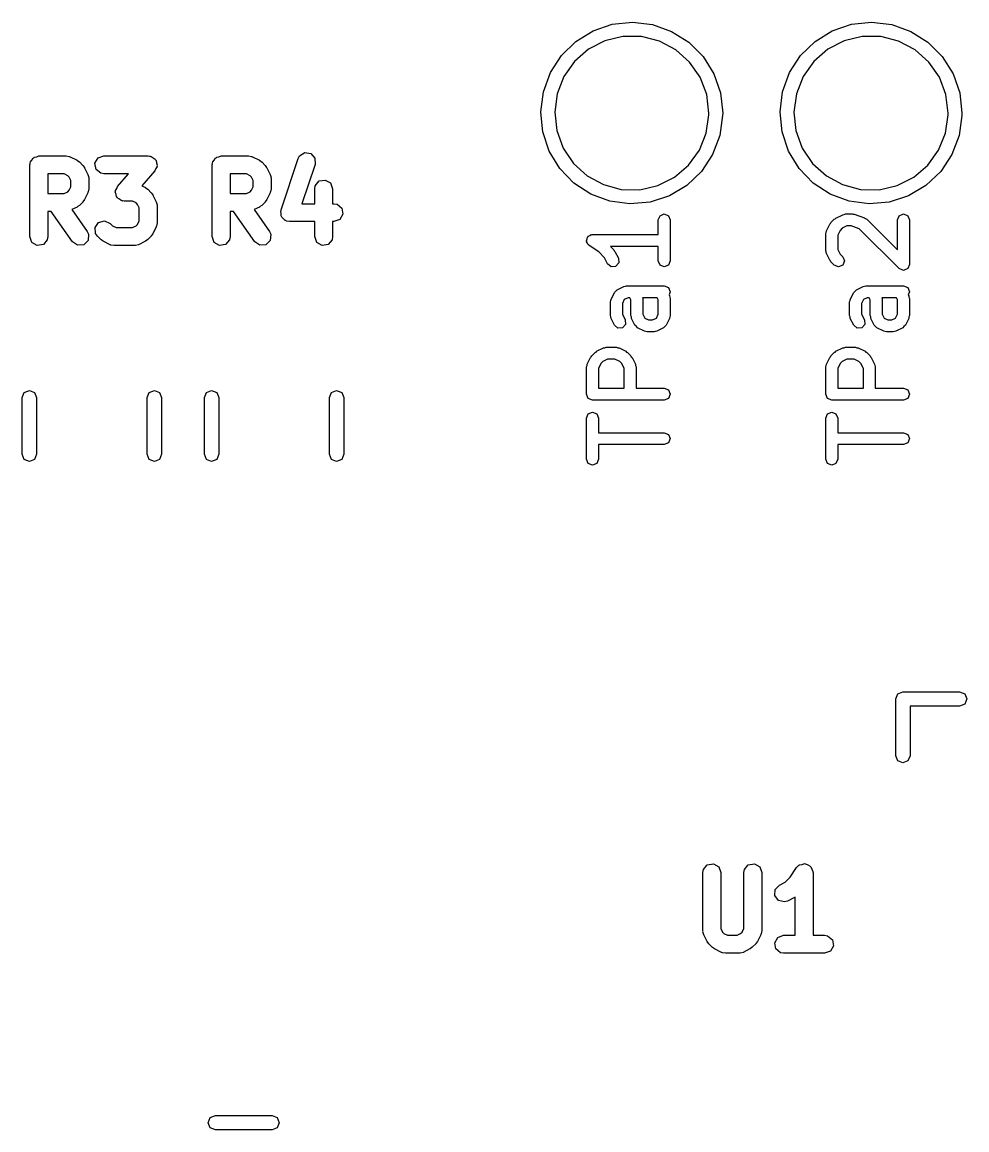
# Model space of a CAD drawing. Extents: x 59.1 to 151.1, y -119.5 to -80.2.
# Drawn here: x 77.9 to 85.8, y -108.5 to -99.24 of the extents above; entities that cross this region are included whole.
import ezdxf

# ---------------------------------------------------------------- set-up
doc = ezdxf.new("R2010")
doc.units = 0
doc.layers.add('BLACK', color=7, linetype='CONTINUOUS')

msp = doc.modelspace()

# ---------------------------------------------------------------- linework, layer by layer
at = {"layer": 'BLACK', "linetype": 'CONTINUOUS'}
for p, q in [((82.6764, -99.3123), (82.8368, -99.2577)), ((82.8368, -99.2577), (83.0053, -99.24)), ((83.0053, -99.24), (83.1735, -99.2601)), ((83.1735, -99.2601), (83.3332, -99.3169)), ((84.6764, -99.3123), (84.8368, -99.2577)), ((84.8368, -99.2577), (85.0053, -99.24)), ((85.0053, -99.24), (85.1735, -99.2601)), ((85.1735, -99.2601), (85.3332, -99.3169)), ((82.5321, -99.4011), (82.6764, -99.3123)), ((82.9259, -99.3596), (82.7753, -99.3957)), ((83.0808, -99.3604), (82.9259, -99.3596)), ((83.231, -99.3981), (83.0808, -99.3604)), ((83.3332, -99.3169), (83.4762, -99.4077)), ((84.5321, -99.4011), (84.6764, -99.3123)), ((84.9259, -99.3596), (84.7753, -99.3957)), ((85.0808, -99.3604), (84.9259, -99.3596)), ((85.231, -99.3981), (85.0808, -99.3604)), ((85.3332, -99.3169), (85.4762, -99.4077)), ((82.411, -99.5197), (82.5321, -99.4011)), ((82.6376, -99.4668), (82.5209, -99.5686)), ((82.7753, -99.3957), (82.6376, -99.4668)), ((83.3679, -99.4706), (83.231, -99.3981)), ((83.4836, -99.5737), (83.3679, -99.4706)), ((83.4762, -99.4077), (83.5956, -99.5279)), ((84.411, -99.5197), (84.5321, -99.4011)), ((84.6376, -99.4668), (84.5209, -99.5686)), ((84.7753, -99.3957), (84.6376, -99.4668)), ((85.3679, -99.4706), (85.231, -99.3981)), ((85.4836, -99.5737), (85.3679, -99.4706)), ((85.4762, -99.4077), (85.5956, -99.5279)), ((82.3193, -99.6621), (82.411, -99.5197)), ((82.5209, -99.5686), (82.4318, -99.6953)), ((83.5713, -99.7013), (83.4836, -99.5737)), ((83.5956, -99.5279), (83.6854, -99.6716)), ((84.3193, -99.6621), (84.411, -99.5197)), ((84.5209, -99.5686), (84.4318, -99.6953)), ((85.5713, -99.7013), (85.4836, -99.5737)), ((85.5956, -99.5279), (85.6854, -99.6716)), ((82.2613, -99.8213), (82.3193, -99.6621)), ((84.2613, -99.8213), (84.3193, -99.6621)), ((82.4318, -99.6953), (82.3756, -99.8397)), ((83.6261, -99.8462), (83.5713, -99.7013)), ((83.6854, -99.6716), (83.7411, -99.8316)), ((84.4318, -99.6953), (84.3756, -99.8397)), ((85.6261, -99.8462), (85.5713, -99.7013)), ((85.6854, -99.6716), (85.7411, -99.8316)), ((82.2401, -99.9894), (82.2613, -99.8213)), ((82.3756, -99.8397), (82.3553, -99.9932)), ((83.6447, -100), (83.6261, -99.8462)), ((83.7411, -99.8316), (83.76, -100)), ((84.2401, -99.9894), (84.2613, -99.8213)), ((84.3756, -99.8397), (84.3553, -99.9932)), ((85.6447, -100), (85.6261, -99.8462)), ((85.7411, -99.8316), (85.76, -100)), ((82.2405, -99.9932), (82.2401, -99.9894)), ((82.2566, -100.158), (82.2405, -99.9932)), ((82.3553, -99.9932), (82.3723, -100.147)), ((83.6227, -100.167), (83.6446, -100.014)), ((83.6446, -100.014), (83.6447, -100)), ((83.7597, -100.021), (83.7361, -100.189)), ((83.76, -100), (83.7597, -100.021)), ((84.2405, -99.9932), (84.2401, -99.9894)), ((84.2566, -100.158), (84.2405, -99.9932)), ((84.3553, -99.9932), (84.3723, -100.147)), ((85.6227, -100.167), (85.6446, -100.014)), ((85.6446, -100.014), (85.6447, -100)), ((85.7597, -100.021), (85.7361, -100.189)), ((85.76, -100), (85.7597, -100.021)), ((82.3101, -100.319), (82.2566, -100.158)), ((82.3723, -100.147), (82.4256, -100.293)), ((83.565, -100.311), (83.6227, -100.167)), ((83.7361, -100.189), (83.676, -100.347)), ((84.3101, -100.319), (84.2566, -100.158)), ((84.3723, -100.147), (84.4256, -100.293)), ((85.565, -100.311), (85.6227, -100.167)), ((85.7361, -100.189), (85.676, -100.347)), ((82.4256, -100.293), (82.512, -100.421)), ((83.4746, -100.436), (83.565, -100.311)), ((84.4256, -100.293), (84.512, -100.421)), ((85.4746, -100.436), (85.565, -100.311)), ((77.9709, -100.418), (77.9727, -100.408)), ((77.9727, -100.408), (77.9852, -100.393)), ((77.9852, -100.393), (77.9949, -100.376)), ((77.9949, -100.376), (78.0013, -100.374)), ((78.0013, -100.374), (78.0056, -100.368)), ((78.0056, -100.368), (78.0248, -100.365)), ((78.0248, -100.365), (78.0431, -100.358)), ((78.0431, -100.358), (78.2717, -100.358)), ((78.2717, -100.358), (78.2974, -100.363)), ((78.2974, -100.363), (78.3008, -100.366)), ((78.3008, -100.366), (78.3053, -100.366)), ((78.3053, -100.366), (78.3624, -100.395)), ((78.3624, -100.395), (78.3804, -100.408)), ((78.3804, -100.408), (78.3819, -100.409)), ((78.3819, -100.409), (78.4105, -100.438)), ((78.5121, -100.42), (78.5378, -100.376)), ((78.5378, -100.376), (78.586, -100.358)), ((78.586, -100.358), (78.9574, -100.358)), ((78.9574, -100.358), (78.9685, -100.36)), ((78.9685, -100.36), (78.972, -100.36)), ((78.972, -100.36), (78.9746, -100.361)), ((78.9746, -100.361), (78.9831, -100.363)), ((78.9831, -100.363), (78.9986, -100.376)), ((78.9986, -100.376), (79.0159, -100.386)), ((79.0159, -100.386), (79.0178, -100.392)), ((79.0178, -100.392), (79.0224, -100.396)), ((79.0224, -100.396), (79.0259, -100.416)), ((79.4949, -100.418), (79.4967, -100.408)), ((79.4967, -100.408), (79.5092, -100.393)), ((79.5092, -100.393), (79.5189, -100.376)), ((79.5189, -100.376), (79.5253, -100.374)), ((79.5253, -100.374), (79.5296, -100.368)), ((79.5296, -100.368), (79.5488, -100.365)), ((79.5488, -100.365), (79.5671, -100.358)), ((79.5671, -100.358), (79.7957, -100.358)), ((79.7957, -100.358), (79.8214, -100.363)), ((79.8214, -100.363), (79.8248, -100.366)), ((79.8248, -100.366), (79.8293, -100.366)), ((79.8293, -100.366), (79.8864, -100.395)), ((79.8864, -100.395), (79.9044, -100.408)), ((79.9044, -100.408), (79.9059, -100.409)), ((79.9059, -100.409), (79.9345, -100.438)), ((80.0674, -100.81), (80.2103, -100.381)), ((80.2103, -100.381), (80.2227, -100.358)), ((80.2227, -100.358), (80.2664, -100.331)), ((80.2664, -100.331), (80.3171, -100.339)), ((80.3171, -100.339), (80.3512, -100.377)), ((80.3512, -100.377), (80.3526, -100.429)), ((82.3979, -100.464), (82.3101, -100.319)), ((83.676, -100.347), (83.5822, -100.489)), ((84.3979, -100.464), (84.3101, -100.319)), ((85.676, -100.347), (85.5822, -100.489)), ((77.9681, -100.433), (77.9699, -100.424)), ((77.9681, -101.033), (77.9681, -100.433)), ((77.9693, -100.42), (77.9709, -100.418)), ((77.9699, -100.424), (77.9693, -100.42)), ((78.4105, -100.438), (78.4233, -100.456)), ((78.4233, -100.456), (78.4245, -100.457)), ((78.4245, -100.457), (78.4531, -100.514)), ((78.521, -100.471), (78.5121, -100.42)), ((78.5603, -100.504), (78.521, -100.471)), ((79.0139, -100.483), (78.9039, -100.609)), ((79.0212, -100.464), (79.0139, -100.483)), ((79.0313, -100.446), (79.0212, -100.464)), ((79.0259, -100.416), (79.0324, -100.435)), ((79.0324, -100.435), (79.0302, -100.441)), ((79.0302, -100.441), (79.0313, -100.446)), ((79.4921, -100.433), (79.4939, -100.424)), ((79.4921, -101.033), (79.4921, -100.433)), ((79.4933, -100.42), (79.4949, -100.418)), ((79.4939, -100.424), (79.4933, -100.42)), ((79.9345, -100.438), (79.9473, -100.456)), ((79.9473, -100.456), (79.9485, -100.457)), ((79.9485, -100.457), (79.9771, -100.514)), ((80.3526, -100.429), (80.2426, -100.758)), ((82.5156, -100.586), (82.3979, -100.464)), ((82.512, -100.421), (82.6265, -100.526)), ((83.3568, -100.537), (83.4746, -100.436)), ((83.5822, -100.489), (83.4595, -100.605)), ((84.5156, -100.586), (84.3979, -100.464)), ((84.512, -100.421), (84.6265, -100.526)), ((85.3568, -100.537), (85.4746, -100.436)), ((85.5822, -100.489), (85.4595, -100.605)), ((78.1181, -100.508), (78.1181, -100.673)), ((78.254, -100.508), (78.1181, -100.508)), ((78.2844, -100.524), (78.254, -100.508)), ((78.2958, -100.535), (78.2844, -100.524)), ((78.311, -100.565), (78.2958, -100.535)), ((78.311, -100.616), (78.311, -100.565)), ((78.4531, -100.514), (78.4605, -100.539)), ((78.4605, -100.539), (78.4595, -100.543)), ((78.4595, -100.543), (78.461, -100.548)), ((78.461, -100.548), (78.461, -100.633)), ((78.586, -100.508), (78.5603, -100.504)), ((78.7921, -100.508), (78.586, -100.508)), ((78.701, -100.613), (78.7921, -100.508)), ((79.6421, -100.508), (79.6421, -100.673)), ((79.778, -100.508), (79.6421, -100.508)), ((79.8084, -100.524), (79.778, -100.508)), ((79.8198, -100.535), (79.8084, -100.524)), ((79.835, -100.565), (79.8198, -100.535)), ((79.835, -100.616), (79.835, -100.565)), ((79.9771, -100.514), (79.9845, -100.539)), ((79.9845, -100.539), (79.9835, -100.543)), ((79.9835, -100.543), (79.985, -100.548)), ((79.985, -100.548), (79.985, -100.633)), ((80.3538, -100.608), (80.3868, -100.568)), ((80.3868, -100.568), (80.4373, -100.56)), ((80.4373, -100.56), (80.4817, -100.585)), ((80.4817, -100.585), (80.4993, -100.633)), ((82.6573, -100.678), (82.5156, -100.586)), ((82.6265, -100.526), (82.7627, -100.599)), ((83.2184, -100.607), (83.3568, -100.537)), ((84.6573, -100.678), (84.5156, -100.586)), ((84.6265, -100.526), (84.7627, -100.599)), ((85.2184, -100.607), (85.3568, -100.537)), ((78.1181, -100.673), (78.254, -100.673)), ((78.254, -100.673), (78.2844, -100.658)), ((78.2844, -100.658), (78.2958, -100.646)), ((78.2958, -100.646), (78.311, -100.616)), ((78.4531, -100.667), (78.4245, -100.724)), ((78.4536, -100.663), (78.4531, -100.667)), ((78.4565, -100.659), (78.4536, -100.663)), ((78.461, -100.633), (78.4565, -100.659)), ((78.6824, -100.66), (78.6846, -100.655)), ((78.689, -100.68), (78.6824, -100.66)), ((78.6836, -100.649), (78.6937, -100.631)), ((78.6846, -100.655), (78.6836, -100.649)), ((78.6925, -100.7), (78.689, -100.68)), ((78.6937, -100.631), (78.701, -100.613)), ((78.9039, -100.609), (78.9338, -100.623)), ((78.9338, -100.623), (78.9518, -100.637)), ((78.9518, -100.637), (78.9533, -100.638)), ((78.9533, -100.638), (78.9819, -100.666)), ((78.9819, -100.666), (78.9948, -100.684)), ((78.9948, -100.684), (78.9959, -100.686)), ((78.9959, -100.686), (79.0245, -100.743)), ((79.6421, -100.673), (79.778, -100.673)), ((79.778, -100.673), (79.8084, -100.658)), ((79.8084, -100.658), (79.8198, -100.646)), ((79.8198, -100.646), (79.835, -100.616)), ((79.9771, -100.667), (79.9485, -100.724)), ((79.9776, -100.663), (79.9771, -100.667)), ((79.9805, -100.659), (79.9776, -100.663)), ((79.985, -100.633), (79.9805, -100.659)), ((80.3493, -100.633), (80.3538, -100.608)), ((80.3493, -100.758), (80.3493, -100.633)), ((80.4993, -100.633), (80.4993, -100.758)), ((82.8161, -100.737), (82.6573, -100.678)), ((82.7627, -100.599), (82.9125, -100.639)), ((82.9125, -100.639), (83.0674, -100.641)), ((83.0674, -100.641), (83.2184, -100.607)), ((83.4595, -100.605), (83.314, -100.692)), ((84.8161, -100.737), (84.6573, -100.678)), ((84.7627, -100.599), (84.9125, -100.639)), ((84.9125, -100.639), (85.0674, -100.641)), ((85.0674, -100.641), (85.2184, -100.607)), ((85.4595, -100.605), (85.314, -100.692)), ((78.3819, -100.772), (78.3635, -100.785)), ((78.4105, -100.744), (78.3819, -100.772)), ((78.4112, -100.742), (78.4105, -100.744)), ((78.4245, -100.724), (78.4112, -100.742)), ((78.6971, -100.703), (78.6925, -100.7)), ((78.699, -100.709), (78.6971, -100.703)), ((78.7163, -100.719), (78.699, -100.709)), ((78.7318, -100.732), (78.7163, -100.719)), ((78.7402, -100.734), (78.7318, -100.732)), ((78.7429, -100.736), (78.7402, -100.734)), ((78.7463, -100.735), (78.7429, -100.736)), ((78.7574, -100.737), (78.7463, -100.735)), ((78.8254, -100.737), (78.7574, -100.737)), ((78.8559, -100.752), (78.8254, -100.737)), ((78.8672, -100.764), (78.8559, -100.752)), ((78.8824, -100.794), (78.8672, -100.764)), ((79.0245, -100.743), (79.0319, -100.768)), ((79.0319, -100.768), (79.0309, -100.772)), ((79.0309, -100.772), (79.0324, -100.776)), ((79.0324, -100.776), (79.0324, -100.919)), ((79.9059, -100.772), (79.8875, -100.785)), ((79.9345, -100.744), (79.9059, -100.772)), ((79.9352, -100.742), (79.9345, -100.744)), ((79.9485, -100.724), (79.9352, -100.742)), ((80.2426, -100.758), (80.3493, -100.758)), ((80.4993, -100.758), (80.51, -100.758)), ((80.51, -100.758), (80.5357, -100.763)), ((80.5357, -100.763), (80.575, -100.796)), ((82.9841, -100.76), (82.8161, -100.737)), ((83.1528, -100.744), (82.9841, -100.76)), ((83.314, -100.692), (83.1528, -100.744)), ((84.9841, -100.76), (84.8161, -100.737)), ((85.1528, -100.744), (84.9841, -100.76)), ((85.314, -100.692), (85.1528, -100.744)), ((78.147, -100.823), (78.1181, -100.823)), ((78.1181, -100.823), (78.1181, -101.033)), ((78.3246, -101.076), (78.147, -100.823)), ((78.3624, -100.786), (78.3195, -100.808)), ((78.3195, -100.808), (78.4474, -100.99)), ((78.3635, -100.785), (78.3624, -100.786)), ((78.8824, -100.901), (78.8824, -100.794)), ((79.671, -100.823), (79.6421, -100.823)), ((79.6421, -100.823), (79.6421, -101.033)), ((79.8486, -101.076), (79.671, -100.823)), ((79.8864, -100.786), (79.8435, -100.808)), ((79.8435, -100.808), (79.9714, -100.99)), ((79.8875, -100.785), (79.8864, -100.786)), ((80.0647, -100.82), (80.0676, -100.815)), ((80.0683, -100.841), (80.0647, -100.82)), ((80.0676, -100.815), (80.0674, -100.81)), ((80.0688, -100.861), (80.0683, -100.841)), ((80.0726, -100.865), (80.0688, -100.861)), ((80.0736, -100.871), (80.0726, -100.865)), ((80.0893, -100.884), (80.0736, -100.871)), ((80.5839, -100.846), (80.5582, -100.891)), ((80.575, -100.796), (80.5839, -100.846)), ((83.2214, -100.894), (83.2361, -100.859)), ((83.2361, -100.859), (83.2714, -100.844)), ((83.2714, -100.844), (83.3068, -100.859)), ((83.3068, -100.859), (83.3214, -100.894)), ((84.7062, -100.878), (84.7634, -100.85)), ((84.7634, -100.85), (84.775, -100.849)), ((84.775, -100.849), (84.7857, -100.844)), ((84.7857, -100.844), (84.8429, -100.844)), ((84.8429, -100.844), (84.8505, -100.847)), ((84.8505, -100.847), (84.8587, -100.847)), ((84.8587, -100.847), (84.9444, -100.875)), ((85.2214, -100.894), (85.2361, -100.859)), ((85.2361, -100.859), (85.2714, -100.844)), ((85.2714, -100.844), (85.3068, -100.859)), ((85.3068, -100.859), (85.3214, -100.894)), ((78.5136, -100.957), (78.543, -100.915)), ((78.518, -101.008), (78.5136, -100.957)), ((78.543, -100.915), (78.5925, -100.902)), ((78.5925, -100.902), (78.639, -100.923)), ((78.639, -100.923), (78.659, -100.943)), ((78.659, -100.943), (78.6894, -100.958)), ((78.6894, -100.958), (78.8254, -100.958)), ((78.8254, -100.958), (78.8559, -100.943)), ((78.8559, -100.943), (78.8672, -100.932)), ((78.8672, -100.932), (78.8824, -100.901)), ((79.0245, -100.953), (78.9959, -101.01)), ((79.025, -100.948), (79.0245, -100.953)), ((79.0279, -100.945), (79.025, -100.948)), ((79.0324, -100.919), (79.0279, -100.945)), ((80.1029, -100.899), (80.0893, -100.884)), ((80.1085, -100.9), (80.1029, -100.899)), ((80.1129, -100.904), (80.1085, -100.9)), ((80.1386, -100.908), (80.1129, -100.904)), ((80.3493, -100.908), (80.1386, -100.908)), ((80.3493, -101.033), (80.3493, -100.908)), ((80.51, -100.908), (80.4993, -100.908)), ((80.4993, -100.908), (80.4993, -101.033)), ((80.5582, -100.891), (80.51, -100.908)), ((83.2214, -101.016), (83.2214, -100.894)), ((83.3214, -100.894), (83.3214, -101.237)), ((84.6267, -100.986), (84.6553, -100.929)), ((84.6553, -100.929), (84.6615, -100.924)), ((84.6615, -100.924), (84.6646, -100.916)), ((84.6646, -100.916), (84.6932, -100.888)), ((84.6932, -100.888), (84.7008, -100.884)), ((84.7008, -100.884), (84.7062, -100.878)), ((84.7582, -100.964), (84.7411, -100.981)), ((84.7975, -100.944), (84.7582, -100.964)), ((84.8347, -100.944), (84.7975, -100.944)), ((84.9016, -100.967), (84.8347, -100.944)), ((84.9444, -100.875), (84.9532, -100.883)), ((84.9532, -100.883), (84.9639, -100.888)), ((84.9639, -100.888), (85.2214, -101.145)), ((85.2214, -101.145), (85.2214, -100.894)), ((85.3214, -100.894), (85.3214, -101.266)), ((77.9857, -101.082), (77.9681, -101.033)), ((78.1136, -101.059), (78.0806, -101.098)), ((78.1181, -101.033), (78.1136, -101.059)), ((78.4474, -100.99), (78.4584, -101.014)), ((78.4584, -101.014), (78.454, -101.065)), ((78.533, -101.029), (78.518, -101.008)), ((78.5615, -101.058), (78.533, -101.029)), ((78.563, -101.059), (78.5615, -101.058)), ((78.581, -101.072), (78.563, -101.059)), ((78.9533, -101.058), (78.935, -101.071)), ((78.9819, -101.029), (78.9533, -101.058)), ((78.9826, -101.028), (78.9819, -101.029)), ((78.9959, -101.01), (78.9826, -101.028)), ((79.5097, -101.082), (79.4921, -101.033)), ((79.6376, -101.059), (79.6046, -101.098)), ((79.6421, -101.033), (79.6376, -101.059)), ((79.9714, -100.99), (79.9824, -101.014)), ((79.9824, -101.014), (79.978, -101.065)), ((80.3668, -101.082), (80.3493, -101.033)), ((80.4948, -101.059), (80.4618, -101.098)), ((80.4993, -101.033), (80.4948, -101.059)), ((82.6214, -101.066), (82.627, -101.052)), ((82.627, -101.052), (82.6298, -101.038)), ((82.6298, -101.038), (82.6341, -101.035)), ((82.6341, -101.035), (82.6361, -101.03)), ((82.6361, -101.03), (82.6495, -101.025)), ((82.6495, -101.025), (82.6616, -101.017)), ((82.6616, -101.017), (82.6667, -101.018)), ((82.6667, -101.018), (82.6714, -101.016)), ((82.6714, -101.016), (83.2214, -101.016)), ((84.6214, -101.009), (84.6259, -100.998)), ((84.6214, -101.151), (84.6214, -101.009)), ((84.6259, -100.998), (84.6267, -100.986)), ((84.7411, -100.981), (84.7214, -101.02)), ((84.7214, -101.02), (84.7214, -101.14)), ((85.2361, -101.301), (84.9016, -100.967)), ((78.0301, -101.107), (77.9857, -101.082)), ((78.0806, -101.098), (78.0301, -101.107)), ((78.3666, -101.106), (78.3246, -101.076)), ((78.4177, -101.101), (78.3666, -101.106)), ((78.454, -101.065), (78.4177, -101.101)), ((78.6382, -101.101), (78.581, -101.072)), ((78.6426, -101.101), (78.6382, -101.101)), ((78.6461, -101.104), (78.6426, -101.101)), ((78.6717, -101.108), (78.6461, -101.104)), ((78.8431, -101.108), (78.6717, -101.108)), ((78.8474, -101.107), (78.8431, -101.108)), ((78.8517, -101.108), (78.8474, -101.107)), ((78.8767, -101.101), (78.8517, -101.108)), ((78.9338, -101.072), (78.8767, -101.101)), ((78.935, -101.071), (78.9338, -101.072)), ((79.5541, -101.107), (79.5097, -101.082)), ((79.6046, -101.098), (79.5541, -101.107)), ((79.8906, -101.106), (79.8486, -101.076)), ((79.9417, -101.101), (79.8906, -101.106)), ((79.978, -101.065), (79.9417, -101.101)), ((80.4113, -101.107), (80.3668, -101.082)), ((80.4618, -101.098), (80.4113, -101.107)), ((82.6234, -101.07), (82.6214, -101.066)), ((82.6224, -101.076), (82.6234, -101.07)), ((82.6305, -101.088), (82.6224, -101.076)), ((82.6361, -101.101), (82.6305, -101.088)), ((82.6408, -101.103), (82.6361, -101.101)), ((82.6437, -101.107), (82.6408, -101.103)), ((82.7253, -101.162), (82.6437, -101.107)), ((83.2214, -101.116), (82.8207, -101.116)), ((82.8207, -101.116), (82.8496, -101.145)), ((82.8496, -101.145), (82.8528, -101.152)), ((83.2214, -101.237), (83.2214, -101.116)), ((84.6259, -101.162), (84.6214, -101.151)), ((84.7214, -101.14), (84.7411, -101.179)), ((82.7732, -101.21), (82.7253, -101.162)), ((82.7981, -101.26), (82.7732, -101.21)), ((82.8528, -101.152), (82.859, -101.158)), ((82.859, -101.158), (82.8876, -101.215)), ((82.8876, -101.215), (82.8903, -101.253)), ((83.2361, -101.272), (83.2214, -101.237)), ((83.3214, -101.237), (83.3068, -101.272)), ((84.6267, -101.174), (84.6259, -101.162)), ((84.6553, -101.231), (84.6267, -101.174)), ((84.6615, -101.236), (84.6553, -101.231)), ((84.6646, -101.244), (84.6615, -101.236)), ((84.6932, -101.272), (84.6646, -101.244)), ((84.7411, -101.179), (84.7639, -101.202)), ((84.7639, -101.202), (84.7786, -101.237)), ((84.7786, -101.237), (84.7639, -101.272)), ((82.827, -101.285), (82.7981, -101.26)), ((82.8652, -101.282), (82.827, -101.285)), ((82.8903, -101.253), (82.8652, -101.282)), ((83.2714, -101.287), (83.2361, -101.272)), ((83.3068, -101.272), (83.2714, -101.287)), ((84.7286, -101.287), (84.6932, -101.272)), ((84.7639, -101.272), (84.7286, -101.287)), ((85.2714, -101.316), (85.2361, -101.301)), ((85.3068, -101.301), (85.2714, -101.316)), ((85.3214, -101.266), (85.3068, -101.301)), ((82.8267, -101.558), (82.8553, -101.5)), ((82.8553, -101.5), (82.8673, -101.49)), ((82.8673, -101.49), (82.8776, -101.478)), ((82.8776, -101.478), (82.9348, -101.45)), ((82.9348, -101.45), (82.9464, -101.449)), ((82.9464, -101.449), (82.9571, -101.444)), ((82.9571, -101.444), (83.2714, -101.444)), ((83.2714, -101.444), (83.3068, -101.459)), ((83.3068, -101.459), (83.3214, -101.494)), ((83.3214, -101.494), (83.3112, -101.519)), ((83.3112, -101.519), (83.3161, -101.529)), ((84.8267, -101.558), (84.8553, -101.5)), ((84.8553, -101.5), (84.8673, -101.49)), ((84.8673, -101.49), (84.8776, -101.478)), ((84.8776, -101.478), (84.9348, -101.45)), ((84.9348, -101.45), (84.9464, -101.449)), ((84.9464, -101.449), (84.9571, -101.444)), ((84.9571, -101.444), (85.2714, -101.444)), ((85.2714, -101.444), (85.3068, -101.459)), ((85.3068, -101.459), (85.3214, -101.494)), ((85.3214, -101.494), (85.3112, -101.519)), ((85.3112, -101.519), (85.3161, -101.529)), ((82.8214, -101.58), (82.8259, -101.569)), ((82.8214, -101.694), (82.8214, -101.58)), ((82.8259, -101.569), (82.8267, -101.558)), ((82.9373, -101.56), (82.9214, -101.592)), ((82.9214, -101.592), (82.9214, -101.682)), ((82.9689, -101.544), (82.9373, -101.56)), ((82.9834, -101.544), (82.9689, -101.544)), ((82.9929, -101.563), (82.9834, -101.544)), ((82.9929, -101.694), (82.9929, -101.563)), ((83.0899, -101.544), (83.0929, -101.551)), ((83.212, -101.544), (83.0899, -101.544)), ((83.0929, -101.551), (83.0929, -101.682)), ((83.2214, -101.563), (83.212, -101.544)), ((83.2214, -101.682), (83.2214, -101.563)), ((83.3161, -101.529), (83.317, -101.541)), ((83.317, -101.541), (83.3214, -101.551)), ((83.3214, -101.551), (83.3214, -101.694)), ((84.8214, -101.58), (84.8259, -101.569)), ((84.8214, -101.694), (84.8214, -101.58)), ((84.8259, -101.569), (84.8267, -101.558)), ((84.9373, -101.56), (84.9214, -101.592)), ((84.9214, -101.592), (84.9214, -101.682)), ((84.9689, -101.544), (84.9373, -101.56)), ((84.9834, -101.544), (84.9689, -101.544)), ((84.9929, -101.563), (84.9834, -101.544)), ((84.9929, -101.694), (84.9929, -101.563)), ((85.0899, -101.544), (85.0929, -101.551)), ((85.212, -101.544), (85.0899, -101.544)), ((85.0929, -101.551), (85.0929, -101.682)), ((85.2214, -101.563), (85.212, -101.544)), ((85.2214, -101.682), (85.2214, -101.563)), ((85.3161, -101.529), (85.317, -101.541)), ((85.317, -101.541), (85.3214, -101.551)), ((85.3214, -101.551), (85.3214, -101.694)), ((82.8259, -101.705), (82.8214, -101.694)), ((82.8267, -101.717), (82.8259, -101.705)), ((82.9214, -101.682), (82.9447, -101.729)), ((82.9973, -101.705), (82.9929, -101.694)), ((82.9981, -101.717), (82.9973, -101.705)), ((83.0929, -101.682), (83.1087, -101.714)), ((83.2056, -101.714), (83.2214, -101.682)), ((83.317, -101.705), (83.3161, -101.717)), ((83.3214, -101.694), (83.317, -101.705)), ((84.8259, -101.705), (84.8214, -101.694)), ((84.8267, -101.717), (84.8259, -101.705)), ((84.9214, -101.682), (84.9447, -101.729)), ((84.9973, -101.705), (84.9929, -101.694)), ((84.9981, -101.717), (84.9973, -101.705)), ((85.0929, -101.682), (85.1087, -101.714)), ((85.2056, -101.714), (85.2214, -101.682)), ((85.317, -101.705), (85.3161, -101.717)), ((85.3214, -101.694), (85.317, -101.705)), ((82.8553, -101.774), (82.8267, -101.717)), ((82.8842, -101.799), (82.8553, -101.774)), ((82.9224, -101.796), (82.8842, -101.799)), ((82.9474, -101.767), (82.9224, -101.796)), ((82.9447, -101.729), (82.9474, -101.767)), ((83.0267, -101.774), (82.9981, -101.717)), ((83.0387, -101.784), (83.0267, -101.774)), ((83.0491, -101.796), (83.0387, -101.784)), ((83.1062, -101.825), (83.0491, -101.796)), ((83.1087, -101.714), (83.1404, -101.73)), ((83.1404, -101.73), (83.1739, -101.73)), ((83.1739, -101.73), (83.2056, -101.714)), ((83.2652, -101.796), (83.2081, -101.825)), ((83.2756, -101.784), (83.2652, -101.796)), ((83.2876, -101.774), (83.2756, -101.784)), ((83.3161, -101.717), (83.2876, -101.774)), ((84.8553, -101.774), (84.8267, -101.717)), ((84.8842, -101.799), (84.8553, -101.774)), ((84.9224, -101.796), (84.8842, -101.799)), ((84.9474, -101.767), (84.9224, -101.796)), ((84.9447, -101.729), (84.9474, -101.767)), ((85.0267, -101.774), (84.9981, -101.717)), ((85.0387, -101.784), (85.0267, -101.774)), ((85.0491, -101.796), (85.0387, -101.784)), ((85.1062, -101.825), (85.0491, -101.796)), ((85.1087, -101.714), (85.1404, -101.73)), ((85.1404, -101.73), (85.1739, -101.73)), ((85.1739, -101.73), (85.2056, -101.714)), ((85.2652, -101.796), (85.2081, -101.825)), ((85.2756, -101.784), (85.2652, -101.796)), ((85.2876, -101.774), (85.2756, -101.784)), ((85.3161, -101.717), (85.2876, -101.774)), ((83.1178, -101.826), (83.1062, -101.825)), ((83.1286, -101.83), (83.1178, -101.826)), ((83.1857, -101.83), (83.1286, -101.83)), ((83.1965, -101.826), (83.1857, -101.83)), ((83.2081, -101.825), (83.1965, -101.826)), ((85.1178, -101.826), (85.1062, -101.825)), ((85.1286, -101.83), (85.1178, -101.826)), ((85.1857, -101.83), (85.1286, -101.83)), ((85.1965, -101.826), (85.1857, -101.83)), ((85.2081, -101.825), (85.1965, -101.826)), ((82.7062, -101.992), (82.7634, -101.964)), ((82.7634, -101.964), (82.775, -101.963)), ((82.775, -101.963), (82.7857, -101.959)), ((82.7857, -101.959), (82.8714, -101.959)), ((82.8714, -101.959), (82.8822, -101.963)), ((82.8822, -101.963), (82.8938, -101.964)), ((82.8938, -101.964), (82.9509, -101.992)), ((84.7062, -101.992), (84.7634, -101.964)), ((84.7634, -101.964), (84.775, -101.963)), ((84.775, -101.963), (84.7857, -101.959)), ((84.7857, -101.959), (84.8714, -101.959)), ((84.8714, -101.959), (84.8822, -101.963)), ((84.8822, -101.963), (84.8938, -101.964)), ((84.8938, -101.964), (84.9509, -101.992)), ((82.6267, -102.1), (82.6553, -102.043)), ((82.6553, -102.043), (82.6615, -102.038)), ((82.6615, -102.038), (82.6646, -102.03)), ((82.6646, -102.03), (82.6932, -102.002)), ((82.6932, -102.002), (82.7008, -101.999)), ((82.7008, -101.999), (82.7062, -101.992)), ((82.7582, -102.078), (82.7411, -102.095)), ((82.7975, -102.059), (82.7582, -102.078)), ((82.8596, -102.059), (82.7975, -102.059)), ((82.899, -102.078), (82.8596, -102.059)), ((82.916, -102.095), (82.899, -102.078)), ((82.9509, -101.992), (82.9563, -101.999)), ((82.9563, -101.999), (82.9639, -102.002)), ((82.9639, -102.002), (82.9925, -102.03)), ((82.9925, -102.03), (82.9956, -102.038)), ((82.9956, -102.038), (83.0019, -102.043)), ((83.0019, -102.043), (83.0304, -102.1)), ((84.6267, -102.1), (84.6553, -102.043)), ((84.6553, -102.043), (84.6615, -102.038)), ((84.6615, -102.038), (84.6646, -102.03)), ((84.6646, -102.03), (84.6932, -102.002)), ((84.6932, -102.002), (84.7008, -101.999)), ((84.7008, -101.999), (84.7062, -101.992)), ((84.7582, -102.078), (84.7411, -102.095)), ((84.7975, -102.059), (84.7582, -102.078)), ((84.8596, -102.059), (84.7975, -102.059)), ((84.899, -102.078), (84.8596, -102.059)), ((84.916, -102.095), (84.899, -102.078)), ((84.9509, -101.992), (84.9563, -101.999)), ((84.9563, -101.999), (84.9639, -102.002)), ((84.9639, -102.002), (84.9925, -102.03)), ((84.9925, -102.03), (84.9956, -102.038)), ((84.9956, -102.038), (85.0019, -102.043)), ((85.0019, -102.043), (85.0304, -102.1)), ((82.6214, -102.123), (82.6259, -102.112)), ((82.6214, -102.351), (82.6214, -102.123)), ((82.6259, -102.112), (82.6267, -102.1)), ((82.7411, -102.095), (82.7214, -102.135)), ((82.7214, -102.135), (82.7214, -102.301)), ((82.9357, -102.135), (82.916, -102.095)), ((82.9357, -102.301), (82.9357, -102.135)), ((83.0304, -102.1), (83.0313, -102.112)), ((83.0313, -102.112), (83.0357, -102.123)), ((83.0357, -102.123), (83.0357, -102.301)), ((84.6214, -102.123), (84.6259, -102.112)), ((84.6214, -102.351), (84.6214, -102.123)), ((84.6259, -102.112), (84.6267, -102.1)), ((84.7411, -102.095), (84.7214, -102.135)), ((84.7214, -102.135), (84.7214, -102.301)), ((84.9357, -102.135), (84.916, -102.095)), ((84.9357, -102.301), (84.9357, -102.135)), ((85.0304, -102.1), (85.0313, -102.112)), ((85.0313, -102.112), (85.0357, -102.123)), ((85.0357, -102.123), (85.0357, -102.301)), ((77.9035, -102.379), (77.9211, -102.336)), ((77.9211, -102.336), (77.9635, -102.319)), ((77.9635, -102.319), (78.0059, -102.336)), ((78.0059, -102.336), (78.0235, -102.379)), ((78.9485, -102.379), (78.9661, -102.336)), ((78.9661, -102.336), (79.0085, -102.319)), ((79.0085, -102.319), (79.0509, -102.336)), ((79.0509, -102.336), (79.0685, -102.379)), ((79.4275, -102.379), (79.4451, -102.336)), ((79.4451, -102.336), (79.4875, -102.319)), ((79.4875, -102.319), (79.5299, -102.336)), ((79.5299, -102.336), (79.5475, -102.379)), ((80.4725, -102.379), (80.4901, -102.336)), ((80.4901, -102.336), (80.5325, -102.319)), ((80.5325, -102.319), (80.5749, -102.336)), ((80.5749, -102.336), (80.5925, -102.379)), ((82.6361, -102.387), (82.6214, -102.351)), ((82.7214, -102.301), (82.9357, -102.301)), ((83.0357, -102.301), (83.2714, -102.301)), ((83.2714, -102.301), (83.3068, -102.316)), ((83.3068, -102.316), (83.3214, -102.351)), ((83.3214, -102.351), (83.3068, -102.387)), ((84.6361, -102.387), (84.6214, -102.351)), ((84.7214, -102.301), (84.9357, -102.301)), ((85.0357, -102.301), (85.2714, -102.301)), ((85.2714, -102.301), (85.3068, -102.316)), ((85.3068, -102.316), (85.3214, -102.351)), ((85.3214, -102.351), (85.3068, -102.387)), ((77.9035, -102.853), (77.9035, -102.379)), ((78.0235, -102.379), (78.0235, -102.853)), ((78.9485, -102.853), (78.9485, -102.379)), ((79.0685, -102.379), (79.0685, -102.853)), ((79.4275, -102.853), (79.4275, -102.379)), ((79.5475, -102.379), (79.5475, -102.853)), ((80.4725, -102.853), (80.4725, -102.379)), ((80.5925, -102.379), (80.5925, -102.853)), ((82.6714, -102.401), (82.6361, -102.387)), ((83.2714, -102.401), (82.6714, -102.401)), ((83.3068, -102.387), (83.2714, -102.401)), ((84.6714, -102.401), (84.6361, -102.387)), ((85.2714, -102.401), (84.6714, -102.401)), ((85.3068, -102.387), (85.2714, -102.401)), ((82.6214, -102.551), (82.6361, -102.516)), ((82.6361, -102.516), (82.6714, -102.501)), ((82.6714, -102.501), (82.7068, -102.516)), ((82.7068, -102.516), (82.7214, -102.551)), ((84.6214, -102.551), (84.6361, -102.516)), ((84.6361, -102.516), (84.6714, -102.501)), ((84.6714, -102.501), (84.7068, -102.516)), ((84.7068, -102.516), (84.7214, -102.551)), ((82.6214, -102.894), (82.6214, -102.551)), ((82.7214, -102.551), (82.7214, -102.673)), ((84.6214, -102.894), (84.6214, -102.551)), ((84.7214, -102.551), (84.7214, -102.673)), ((82.7214, -102.673), (83.2714, -102.673)), ((83.2714, -102.673), (83.3068, -102.688)), ((83.3068, -102.688), (83.3214, -102.723)), ((83.3214, -102.723), (83.3068, -102.758)), ((84.7214, -102.673), (85.2714, -102.673)), ((85.2714, -102.673), (85.3068, -102.688)), ((85.3068, -102.688), (85.3214, -102.723)), ((85.3214, -102.723), (85.3068, -102.758)), ((83.2714, -102.773), (82.7214, -102.773)), ((82.7214, -102.773), (82.7214, -102.894)), ((83.3068, -102.758), (83.2714, -102.773)), ((85.2714, -102.773), (84.7214, -102.773)), ((84.7214, -102.773), (84.7214, -102.894)), ((85.3068, -102.758), (85.2714, -102.773)), ((77.9211, -102.896), (77.9035, -102.853)), ((77.9635, -102.913), (77.9211, -102.896)), ((78.0059, -102.896), (77.9635, -102.913)), ((78.0235, -102.853), (78.0059, -102.896)), ((78.9661, -102.896), (78.9485, -102.853)), ((79.0085, -102.913), (78.9661, -102.896)), ((79.0509, -102.896), (79.0085, -102.913)), ((79.0685, -102.853), (79.0509, -102.896)), ((79.4451, -102.896), (79.4275, -102.853)), ((79.4875, -102.913), (79.4451, -102.896)), ((79.5299, -102.896), (79.4875, -102.913)), ((79.5475, -102.853), (79.5299, -102.896)), ((80.4901, -102.896), (80.4725, -102.853)), ((80.5325, -102.913), (80.4901, -102.896)), ((80.5749, -102.896), (80.5325, -102.913)), ((80.5925, -102.853), (80.5749, -102.896)), ((82.6361, -102.93), (82.6214, -102.894)), ((82.7214, -102.894), (82.7068, -102.93)), ((84.6361, -102.93), (84.6214, -102.894)), ((84.7214, -102.894), (84.7068, -102.93)), ((82.6714, -102.944), (82.6361, -102.93)), ((82.7068, -102.93), (82.6714, -102.944)), ((84.6714, -102.944), (84.6361, -102.93)), ((84.7068, -102.93), (84.6714, -102.944)), ((85.2236, -104.858), (85.266, -104.84)), ((85.266, -104.84), (85.741, -104.84)), ((85.741, -104.84), (85.7834, -104.858)), ((85.206, -104.9), (85.2236, -104.858)), ((85.206, -105.375), (85.206, -104.9)), ((85.7834, -104.942), (85.741, -104.96)), ((85.7834, -104.858), (85.801, -104.9)), ((85.801, -104.9), (85.7834, -104.942)), ((85.741, -104.96), (85.326, -104.96)), ((85.326, -104.96), (85.326, -105.375)), ((85.2236, -105.417), (85.206, -105.375)), ((85.326, -105.375), (85.3084, -105.417)), ((85.266, -105.435), (85.2236, -105.417)), ((85.3084, -105.417), (85.266, -105.435)), ((83.5939, -106.351), (83.5984, -106.326)), ((83.5984, -106.326), (83.6314, -106.286)), ((83.6314, -106.286), (83.6819, -106.278)), ((83.6819, -106.278), (83.7263, -106.303)), ((83.7263, -106.303), (83.7439, -106.351)), ((83.9367, -106.351), (83.9412, -106.326)), ((83.9412, -106.326), (83.9742, -106.286)), ((83.9742, -106.286), (84.0247, -106.278)), ((84.0247, -106.278), (84.0692, -106.303)), ((84.0692, -106.303), (84.0867, -106.351)), ((84.3249, -106.389), (84.3779, -106.31)), ((84.3779, -106.31), (84.3959, -106.291)), ((84.3959, -106.291), (84.4, -106.29)), ((84.4, -106.29), (84.4028, -106.286)), ((84.4028, -106.286), (84.4242, -106.283)), ((84.4242, -106.283), (84.4451, -106.277)), ((84.4451, -106.277), (84.4491, -106.278)), ((84.4491, -106.278), (84.4533, -106.278)), ((84.4533, -106.278), (84.4722, -106.288)), ((84.4722, -106.288), (84.4921, -106.297)), ((84.4921, -106.297), (84.494, -106.301)), ((84.494, -106.301), (84.4977, -106.303)), ((84.4977, -106.303), (84.5052, -106.324)), ((84.5052, -106.324), (84.5148, -106.343)), ((83.5939, -106.837), (83.5939, -106.351)), ((83.7439, -106.351), (83.7439, -106.819)), ((83.9367, -106.819), (83.9367, -106.351)), ((84.0867, -106.351), (84.0867, -106.837)), ((84.2816, -106.433), (84.3249, -106.389)), ((84.5148, -106.343), (84.5138, -106.347)), ((84.5138, -106.347), (84.5153, -106.351)), ((84.5153, -106.351), (84.5153, -106.876)), ((84.197, -106.544), (84.2, -106.493)), ((84.2, -106.493), (84.2353, -106.456)), ((84.2353, -106.456), (84.2816, -106.433)), ((84.2275, -106.585), (84.197, -106.544)), ((84.2774, -106.597), (84.2275, -106.585)), ((84.3024, -106.59), (84.2774, -106.597)), ((84.3595, -106.561), (84.3024, -106.59)), ((84.3607, -106.56), (84.3595, -106.561)), ((84.3653, -106.557), (84.3607, -106.56)), ((84.3653, -106.876), (84.3653, -106.557)), ((83.5954, -106.841), (83.5939, -106.837)), ((83.5943, -106.846), (83.5954, -106.841)), ((83.6018, -106.871), (83.5943, -106.846)), ((83.6303, -106.928), (83.6018, -106.871)), ((83.7439, -106.819), (83.7591, -106.85)), ((83.7591, -106.85), (83.7704, -106.861)), ((83.7704, -106.861), (83.8008, -106.876)), ((83.8008, -106.876), (83.8797, -106.876)), ((83.8797, -106.876), (83.9101, -106.861)), ((83.9101, -106.861), (83.9215, -106.85)), ((83.9215, -106.85), (83.9367, -106.819)), ((84.0788, -106.871), (84.0502, -106.928)), ((84.0793, -106.866), (84.0788, -106.871)), ((84.0822, -106.863), (84.0793, -106.866)), ((84.0867, -106.837), (84.0822, -106.863)), ((84.195, -106.938), (84.2206, -106.894)), ((84.2206, -106.894), (84.2689, -106.876)), ((84.2689, -106.876), (84.3653, -106.876)), ((84.5153, -106.876), (84.6117, -106.876)), ((84.6117, -106.876), (84.6374, -106.881)), ((84.6374, -106.881), (84.6767, -106.914)), ((83.6315, -106.929), (83.6303, -106.928)), ((83.6444, -106.947), (83.6315, -106.929)), ((83.673, -106.976), (83.6444, -106.947)), ((83.6744, -106.977), (83.673, -106.976)), ((83.6925, -106.99), (83.6744, -106.977)), ((84.0076, -106.976), (83.9892, -106.989)), ((84.0362, -106.947), (84.0076, -106.976)), ((84.0369, -106.946), (84.0362, -106.947)), ((84.0502, -106.928), (84.0369, -106.946)), ((84.2039, -106.989), (84.195, -106.938)), ((84.6856, -106.964), (84.6599, -107.009)), ((84.6767, -106.914), (84.6856, -106.964)), ((83.7496, -107.019), (83.6925, -106.99)), ((83.7541, -107.019), (83.7496, -107.019)), ((83.7575, -107.022), (83.7541, -107.019)), ((83.7831, -107.026), (83.7575, -107.022)), ((83.8974, -107.026), (83.7831, -107.026)), ((83.9016, -107.025), (83.8974, -107.026)), ((83.906, -107.026), (83.9016, -107.025)), ((83.931, -107.019), (83.906, -107.026)), ((83.9881, -106.99), (83.931, -107.019)), ((83.9892, -106.989), (83.9881, -106.99)), ((84.2432, -107.022), (84.2039, -106.989)), ((84.2689, -107.026), (84.2432, -107.022)), ((84.6117, -107.026), (84.2689, -107.026)), ((84.6599, -107.009), (84.6117, -107.026)), ((79.4587, -108.444), (79.4763, -108.401)), ((79.4763, -108.486), (79.4587, -108.444)), ((79.4763, -108.401), (79.5187, -108.383)), ((79.5187, -108.383), (79.9933, -108.383)), ((79.9933, -108.383), (80.0357, -108.401)), ((80.0357, -108.401), (80.0533, -108.444)), ((80.0533, -108.444), (80.0357, -108.486)), ((79.5187, -108.503), (79.4763, -108.486)), ((79.9933, -108.503), (79.5187, -108.503)), ((80.0357, -108.486), (79.9933, -108.503))]:
    msp.add_line(p, q, dxfattribs=at)

doc.saveas('drawing.dxf')
